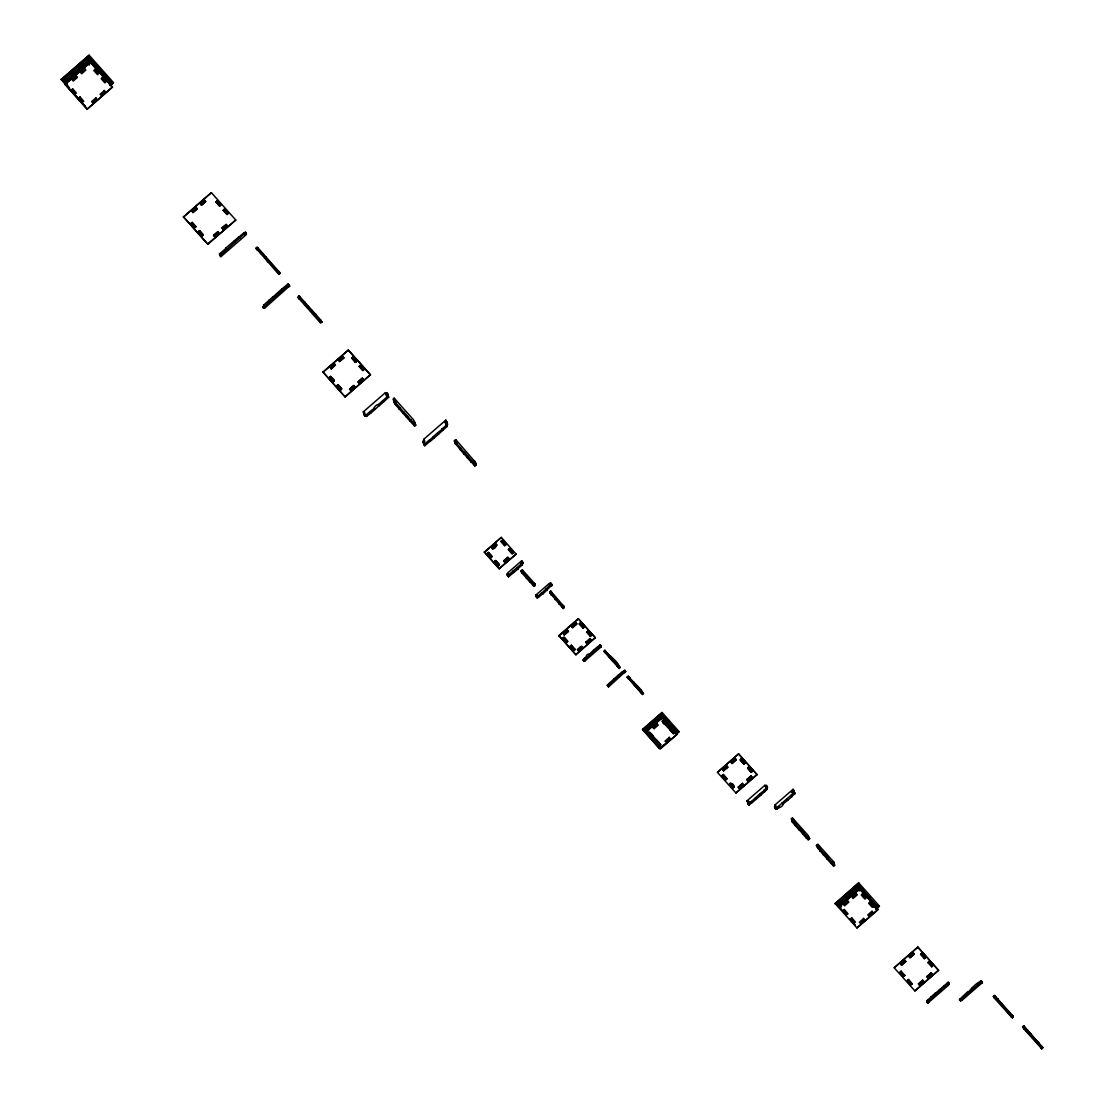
<?xml version="1.0" encoding="UTF-8"?>
<svg xmlns="http://www.w3.org/2000/svg" width="1104" height="1104" viewBox="0 0 1104 1104"><rect width="100%" height="100%" fill="white"/><g stroke="black" fill="none" stroke-linecap="round" stroke-linejoin="round"><path stroke-width="1.5" d="M81.075 101.596L85.574 106.798L61.175 79.405L89.093 55.2L113.491 82.607L110.952 84.801M61.258 79.681L89.093 55.2M110.938 85.077L112.001 84.152L111.504 82.483L89.038 57.422L63.232 79.792L69.4 87.782M88.9 59.368L90.114 59.009L89.203 57.974L88.306 59.45L89.355 58.54L90.445 60.113L65.702 81.572L64.625 79.985L63.563 80.896L64.487 81.931L63.397 80.344L64.294 78.867M63.728 81.461L89.521 59.092L89.038 57.422M65.936 81.034L66.668 79.005M112.498 87.188L90.307 62.252L64.943 84.249L87.133 109.186L112.498 87.188L89.203 60.872L88.472 62.9L89.383 63.922L90.445 63.011L89.521 61.976L88.472 62.9M65.026 84.539L90.39 62.528M66.599 83.255L67.316 81.227L66.268 82.138L67.192 83.173M76.521 76.397L72.284 80.068L73.209 81.089L77.432 77.418L76.438 76.121M94.861 69.621L93.812 70.532L97.497 74.644L98.546 73.72L94.778 69.331M97.373 68.821L98.353 67.62M80.04 97.083L78.977 97.994L82.662 102.106L83.725 101.195L79.957 96.807M106.66 79.171L104.742 77.032L105.722 75.845M109.862 83.49L110.745 82.013L111.67 83.048L110.621 83.959M110.455 83.407L111.504 82.483M110.773 84.511L113.491 82.607M95.855 97.966L91.632 101.637L92.557 102.658L96.779 99.001L95.772 97.69M104.314 90.638L100.091 94.295L101.016 95.33L105.239 91.66L104.231 90.362M87.133 109.186L112.415 86.912M183.443 216.839L211.361 192.648L235.759 220.041L207.842 244.246L183.443 216.839L207.842 244.246M183.526 217.115L211.361 192.648M191.986 211.278L192.979 212.575L197.216 208.904L196.291 207.883L192.068 211.554L195.146 208.518M200.431 203.936L204.668 200.266L205.675 201.577L201.439 205.247L200.431 203.936L204.668 200.266M191.13 223.325L192.193 222.415L195.877 226.513L194.897 227.714L191.13 223.325L194.897 227.714M215.873 201.88L216.936 200.956L220.703 205.344L219.641 206.269L215.873 201.88L219.558 205.979L220.621 205.068M191.213 223.601L192.193 222.415M215.956 202.156L216.936 200.956M194.815 227.438L195.877 226.513M198.499 231.536L199.562 230.626L203.246 234.738L202.267 235.925L198.499 231.536L202.184 235.649L203.246 234.738M223.243 210.091L224.305 209.18L228.073 213.569L227.01 214.48L223.325 210.367L227.01 214.48M198.582 231.826L199.562 230.626M223.325 210.367L224.305 209.18M226.927 214.204L228.073 213.569M217.764 231.647L213.541 235.318L214.535 236.615C219.185 236.587 217.571 229.632 218.771 232.944M221.987 227.976L226.223 224.319L227.231 225.616L222.994 229.287L221.987 227.976L226.306 224.595M213.61 235.594L217.847 231.923M218.689 232.668L214.535 236.615M222.911 229.011L227.231 225.616M207.759 243.97L235.759 220.041M226.941 249.338L225.947 248.027L238.63 237.029L239.554 238.05M219.627 254.541L220.69 253.63L221.614 254.651L220.552 255.576L219.461 253.989L226.016 248.303M239.623 238.34L238.712 237.305L244.205 232.544L245.295 234.117L246.344 233.206L245.433 232.185L244.37 233.096L245.295 234.117M245.433 232.185L244.536 233.648L245.612 235.235L220.883 256.68L219.793 255.107L220.69 253.63M219.958 255.659L244.536 233.648M220.883 256.68L221.614 254.651M245.461 234.683L246.344 233.206M256.018 248.193L257.08 247.268L258.005 248.303L256.942 249.214L256.018 248.193L278.829 274.372L279.878 273.447L278.636 271.308L277.573 272.233L278.829 274.372M256.183 248.745L257.08 247.268M256.942 249.214L257.839 247.738L279.56 272.343L278.498 273.254L277.573 272.233M257.108 249.766L258.17 248.855L257.246 247.834M257.273 250.332L258.17 248.855M261.496 253.727L262.628 253.092M266.23 256.915L265.25 258.115L266.312 257.191M268.934 262.228C271.584 259.578 267.403 264.284 267.099 260.171M277.739 272.785L278.801 271.874M279.395 271.791L278.498 273.254M278.663 273.806L279.726 272.895M263.552 305.242L264.629 306.829L263.552 305.242L273.185 296.534L274.109 297.556M282.569 290.228L281.644 289.207L277.421 292.864L273.268 296.81L274.192 297.845M288.475 286.847L287.551 285.826L288.613 284.901L289.538 285.936L288.475 286.847L289.372 285.384L288.282 283.797L281.644 289.207M262.821 307.271L263.87 306.36L264.794 307.381L263.732 308.306L262.821 307.271L263.704 305.808M287.551 285.826L288.282 283.797M289.538 285.936L264.96 307.933L264.035 306.912L288.613 284.901M299.115 295.872L298.066 296.797L299.308 298.936L300.371 298.011L299.115 295.872L320.671 319.912L321.926 322.051L320.105 322.506L321.002 321.029L321.926 322.051M298.218 297.349L299.281 296.438M320.105 322.506L298.384 297.901L299.446 296.99L300.371 298.011M298.549 298.466L299.446 296.99M299.143 298.384L300.205 297.459M303.766 303.158L304.745 301.972L303.697 302.882L311.135 311.383M307.381 306.995L308.43 306.084M307.45 307.271L308.513 306.36M311.066 311.107L312.197 310.472M315.799 314.295L314.819 315.496L315.882 314.571M319.622 320.836L320.671 319.912M320.864 322.975L321.761 321.499M322.975 372.034L348.34 350.037L370.447 374.698L345.166 396.971L322.975 372.034L345.166 396.971M323.058 372.31L348.34 350.037M330.234 367.563L334.471 363.892L335.381 364.927L331.241 368.874L330.234 367.563L334.471 363.892M338.693 360.235L342.93 356.564L343.924 357.875L339.701 361.532L338.693 360.235L339.701 361.532M338.776 360.511L342.93 356.564M335.381 364.927L331.241 368.874M339.618 361.256L343.924 357.875M329.558 377.292L330.62 376.367L334.305 380.48L333.325 381.667L329.558 377.292L333.242 381.391L334.305 380.48M351.762 358.041L352.811 357.116L356.495 361.229L355.529 362.429L351.762 358.041L355.529 362.429M329.641 377.568L330.62 376.367M351.845 358.317L352.811 357.116M355.447 362.14L356.495 361.229M337.01 385.779L337.99 384.592L341.674 388.691L340.694 389.891L341.743 388.981L338.059 384.868L337.01 385.779L340.694 389.891M360.18 365.341L359.131 366.252L362.816 370.364L363.865 369.454L360.18 365.341L363.947 369.73L362.899 370.64L359.214 366.528L360.263 365.617M349.582 389.146L353.804 385.475L354.729 386.497L350.589 390.443L349.582 389.146L353.804 385.475M363.271 379.445L362.264 378.134L358.041 381.805C359.628 386.593 368.46 372.503 358.966 382.84M354.729 386.497L350.589 390.443M345.083 396.695L370.447 374.698M363.257 411.875L364.499 414.014L363.257 411.875L385.448 392.624L386.704 394.763L387.752 393.852L386.842 392.831L385.779 393.742L386.704 394.763M363.575 412.993L364.637 412.068L363.906 414.097L365.148 416.236L366.211 415.325L365.286 414.29L364.237 415.214M370.847 413.048L366.542 416.429L365.617 415.408L369.84 411.737L370.847 413.048L375.084 409.377C372.034 407.914 378.437 402.367 379.307 405.72L388.746 397.192L387.49 395.053L386.441 395.963L386.842 392.831M387.752 393.852L387.035 395.881L386.11 394.859M378.382 404.685L387.821 396.157L387.49 395.053M374.159 408.356L369.84 411.737M375.084 409.377L379.224 405.43L378.299 404.409M394.169 398.158L393.107 399.068L394.68 402.325L393.755 401.29L394.818 400.379L395.743 401.401L394.169 398.158L413.503 419.727L415.076 422.984L414.028 423.895M393.438 400.186L394.487 399.262M394.349 401.207L395.411 400.297M402.781 413.034L410.15 421.259L411.212 420.334L403.76 411.847L402.781 413.034L395.342 404.547L394.087 402.408L394.818 400.379M395.011 403.429L396.06 402.518L395.149 401.483M395.342 404.547L396.06 402.518M399.027 408.646L400.076 407.735L396.391 403.622M399.096 408.935L400.076 407.735M406.396 416.87L407.445 415.96M406.465 417.146L407.528 416.236M410.081 420.983L411.13 420.058L415.739 425.206L414.676 426.116L410.15 421.259M414.676 426.116L415.408 424.088L414.166 421.949L415.076 422.984M424.861 441.517L423.619 439.378L445.809 420.127L447.065 422.266L446.002 423.191L445.078 422.156L445.809 420.127M422.887 441.407L424.129 443.546L422.887 441.407L423.936 440.496M423.205 442.525L424.267 441.6L423.536 443.629L424.778 445.768L430.077 441.186L429.152 440.165L423.867 444.746M438.605 434.134L430.146 441.462L429.235 440.441L437.612 432.823L438.605 434.134L446.982 426.517L447.382 423.384L446.471 422.349L445.409 423.274L445.078 422.156M446.982 426.517L445.74 424.378L446.471 422.349M446.333 424.295L447.382 423.384M442.842 430.463L441.835 429.152L446.057 425.495M441.917 429.442L437.612 432.823M454.337 440.869L455.4 439.944L456.325 440.979L455.993 439.861L455.262 441.89L454.337 440.869L455.911 444.112L456.973 443.201L455.4 439.944M454.669 441.973L455.717 441.062M463.694 453.716L464.674 452.53L463.694 453.716L455 443.09L456.049 442.166L456.973 443.201M455.593 443.008L456.642 442.083M455.317 444.194L456.049 442.166M459.926 449.342L460.989 448.417L456.38 443.284M460.009 449.618L460.989 448.417M471.063 461.941L472.043 460.741L471.063 461.941L467.378 457.829L468.358 456.642L464.674 452.53M467.378 457.829L468.358 456.642M473.685 462.438L474.748 461.527L475.658 462.548L455.993 439.861M474.278 462.355L475.341 461.444M475.99 463.666L475.258 465.695L476.321 464.77L474.748 461.527M470.98 461.665L474.665 465.778L475.396 463.749L476.321 464.77M484.394 552.069L501.313 537.4L516.134 554.125L499.215 568.781L484.394 552.069L499.215 568.781M484.477 552.345L501.313 537.4M495.889 543.927L491.653 547.598L492.66 548.909C497.311 548.881 495.696 541.926 496.897 545.238M491.735 547.874L495.972 544.217M496.814 544.962L492.66 548.909M501.037 541.291L502.099 540.38L505.867 544.769L504.804 545.68L501.119 541.567L504.804 545.68M501.119 541.567L502.099 540.38M490.976 557.313L492.039 556.402L488.354 552.29L487.292 553.214L491.059 557.603L492.122 556.678L488.437 552.566L487.375 553.49L491.059 557.603M504.721 545.404L505.867 544.769M494.661 561.425L495.724 560.515L499.408 564.627L498.428 565.814L494.661 561.425L498.428 565.814M508.406 549.516L509.468 548.591L513.236 552.98L512.173 553.904L508.406 549.516L512.09 553.615L513.236 552.98M494.744 561.701L495.724 560.515M508.489 549.792L509.468 548.591M498.346 565.538L499.408 564.627M503.631 560.956L507.868 557.285L508.778 558.32L504.638 562.253L503.631 560.956L507.868 557.285M508.778 558.32L504.638 562.253M499.132 568.505L516.134 554.125M521.709 560.749L520.978 562.778L522.04 561.867L522.951 562.888L521.902 563.813L522.785 562.336L521.709 560.749L507.964 572.672L507.067 574.149L508.157 575.722L507.067 574.149M507.233 574.701L508.295 573.776L507.398 575.253L508.475 576.84L518.08 568.864L517.072 567.566L521.309 563.896L522.04 561.867M507.564 575.805L512.849 571.223L513.843 572.534M517.072 567.566L512.849 571.223M508.475 576.84L509.372 575.363M517.997 568.588L522.22 564.917L522.951 562.888M522.137 569.995L523.379 572.134L522.468 571.099L521.405 572.024L522.33 573.045L521.074 570.906L522.137 569.995L523.061 571.016L521.833 571.375M521.24 571.458L522.302 570.547M529.948 582.098L530.914 580.911L529.948 582.098L521.571 572.576L522.468 571.099M522.164 572.493L523.227 571.568M526.18 577.709L527.229 576.799L522.634 571.665M526.263 577.985L527.229 576.799M534.874 583.823L533.977 585.286L534.874 583.823L522.896 570.464M533.384 585.368L534.433 584.458L535.357 585.479L533.549 585.934L534.433 584.458M534.308 586.403L535.192 584.927L534.115 583.354L535.026 584.375M535.702 595.222L536.779 596.809L535.702 595.222L549.447 583.312L550.358 584.333M535.868 595.774L536.917 594.863L536.02 596.339L537.11 597.913L538.172 597.002L537.248 595.967L536.185 596.891M551.586 583.975L550.523 584.885L549.613 583.864L550.661 582.94L551.586 583.975L550.855 586.003L551.917 585.079L550.993 584.057L549.93 584.968L550.855 586.003M549.93 584.968L550.661 582.94M542.561 593.897L538.338 597.554L537.413 596.533L541.636 592.862L542.644 594.173L551.917 585.079M542.644 594.173L541.719 593.138L550.993 584.057M537.11 597.913L538.007 596.45M550.689 590.985L551.945 593.124L550.882 594.049L549.64 591.91L550.689 590.985L563.909 606.482L562.861 607.393L561.936 606.372L562.999 605.461L563.909 606.482M549.806 592.462L550.855 591.537M562.999 605.461L564.241 607.6L563.192 608.511L549.958 593.014L551.02 592.103L551.945 593.124M550.123 593.566L551.02 592.103M550.717 593.483L551.779 592.572M551.048 594.601L552.11 593.676L551.186 592.655M551.213 595.153L552.11 593.676M554.898 599.265L555.947 598.354L552.262 594.242M554.981 599.541L555.947 598.354M563.192 608.511L562.102 606.924L563.164 606.013M562.861 607.393L563.758 605.93M563.026 607.959L564.075 607.034M558.914 635.587L578.358 618.723L595.304 637.629L575.943 654.769L558.914 635.587L575.943 654.769M558.983 635.876L578.358 618.723M563.206 633.682L567.442 630.025L568.45 631.322L564.213 634.993L563.206 633.682L567.442 630.025M571.665 626.354L575.902 622.684L576.895 623.995L572.672 627.665L571.665 626.354L572.672 627.665M571.748 626.63L575.902 622.684M572.59 627.376L576.812 623.719M579.186 623.843L580.249 622.932L584.016 627.32L582.953 628.231L579.269 624.133L580.249 622.932M562.999 638.236L564.047 637.325L567.732 641.438L566.683 642.349L562.916 637.96L566.683 642.349M566.6 642.073L567.649 641.162L563.965 637.049M570.285 646.185L571.334 645.26L575.018 649.373L574.052 650.573L570.285 646.185L574.052 650.573M591.385 635.531L587.618 631.157L586.555 632.068L590.323 636.456L591.302 635.255L590.323 636.456M570.368 646.461L571.334 645.26M586.638 632.344L587.618 631.157M573.97 650.297L575.018 649.373M577.392 649.511L578.399 650.808L582.622 647.151L581.711 646.116L577.475 649.787L580.566 646.765M585.851 642.169L590.088 638.512L591.082 639.809L586.859 643.48L585.851 642.169L586.859 643.48M585.934 642.459L590.171 638.788M582.553 646.875L578.399 650.808M586.776 643.204L591.082 639.809M575.86 654.493L595.304 637.629M585.106 657.556C586.307 660.868 584.692 653.913 589.343 653.885L590.254 654.907M590.336 655.196L589.426 654.161L593.566 650.215L597.802 646.558L598.713 647.579M598.796 647.855L597.885 646.834L600.203 644.819C602.687 646.102 598.534 647.951 601.376 646.668L585.092 660.785L583.919 658.936L585.189 657.832M585.092 660.785C584.596 658.122 581.56 661.724 584.002 659.212M600.203 644.819L599.306 646.282L600.369 645.371L601.376 646.668M584.168 659.764L600.369 645.371M582.953 660.123L583.947 661.434L585.01 660.509M605.033 650.201C600.341 650.104 620.945 661.475 619.247 668.513L604.136 651.664L605.199 650.753L620.296 667.603M604.054 651.388L605.116 650.477M604.978 652.423L606.041 651.498M605.917 653.099C606.358 650.946 609.946 659.64 613.369 661.586M609.601 657.211L610.664 656.287M609.684 657.487L610.747 656.563M618.033 664.511L617.053 665.698L619.247 668.513M617.053 665.698L618.116 664.787M618.157 666.94L619.22 666.016M618.24 667.216L619.303 666.292M619.165 668.237L620.213 667.327M613.824 679.098L607.352 685.06L608.525 686.923L625.692 671.342L624.643 672.253L623.636 670.956L622.366 672.046L623.291 673.081L622.283 671.77L613.824 679.098L614.831 680.409M607.435 685.349L608.497 684.425L609.505 685.736L608.442 686.647M623.719 671.232L624.781 670.307L625.775 671.618M608.58 684.701L607.517 685.625L608.525 686.923M607.6 685.901L624.781 670.307M609.505 685.736L608.359 686.371L610.526 683.804M643.397 693.367L642.431 694.568L627.155 677.152L628.217 676.241L629.142 677.263L628.079 678.187L629.059 676.987C631.433 680.864 647.151 693.974 641.341 692.981M627.238 677.428L628.217 676.241M628.162 678.463L629.225 677.552L628.3 676.517M628.245 678.739L629.225 677.552M629.101 679.139L630.08 677.939L629.101 679.139L627.155 677.152M633.765 682.051L632.785 683.252L633.848 682.327M636.47 687.364L637.45 686.164L636.47 687.364L633.71 684.273M642.183 693.726L640.154 691.463L641.134 690.276M640.154 691.463L641.217 690.552M664.746 744.082L659.543 748.609L642.514 729.427L662.055 712.48L679.084 731.662L676.476 733.925M642.597 729.703L662.055 712.48M661.061 746.497L660.013 747.422L644.653 729.73L662 714.702L677.345 732.38L662 714.702M644.819 730.296L645.799 729.095L644.736 730.02L645.826 731.593L662.11 717.476L661.103 716.179L662.152 715.254M644.902 730.572L662.234 715.544M646.64 729.841L645.661 731.041L646.875 730.682M654.244 723.244L656.356 721.409L655.362 720.112L659.668 716.717M647.027 729.868L649.525 727.702M654.534 723.368L657.032 721.202M645.743 731.317L646.792 730.406M662.027 717.2L662.993 716.013M645.702 731.98L662.621 717.31L677.442 734.036L660.523 748.691L645.702 731.98L660.523 748.691M645.785 732.256L662.621 717.31M647.358 730.986L648.255 729.509M661.103 719.063L662 717.586M648.572 730.613L647.524 731.538L647.192 730.42M661.268 719.615L662.317 718.704M657.28 724.114L653.057 727.784L653.968 728.819L658.205 725.149L657.197 723.838M648.6 733.125L649.663 732.2C656.701 737.927 651.705 739.225 648.683 733.401L659.737 745.724L660.799 744.814L649.745 732.476L648.683 733.401M669.714 729.427L670.777 728.502L669.714 729.427L673.399 733.525L674.544 732.89L673.481 733.815L662.428 721.478L663.407 720.291L675.386 733.636M662.428 721.478L663.407 720.291M652.285 737.224L653.347 736.313M666.029 725.314C669.093 724.679 662.538 725.576 662.345 721.202M670.335 726.101L671.315 724.9M659.654 745.448L660.716 744.538L657.032 740.425L655.969 741.336L659.737 745.724M656.052 741.612L657.032 740.425M674.02 730.213L674.999 729.013M675.124 731.441L676.186 730.531L677.263 732.104L676.214 733.028M675.206 731.717L676.269 730.807M669.259 737.472L665.022 741.143L665.947 742.164L670.183 738.507L669.176 737.196M675.372 732.269L676.338 731.083M676.131 732.752L677.18 731.828M676.393 733.649L679.084 731.662M660.44 748.415L677.442 734.036M717.448 772.179L738.59 753.853L757.096 774.677L735.954 793.003L717.531 772.455L738.59 753.853M722.596 769.543L726.832 765.872L727.84 767.183L723.603 770.84L722.596 769.543L723.603 770.84M731.055 762.202L732.062 763.513L736.285 759.842L735.374 758.821L731.138 762.491L734.229 759.455M722.678 769.819L726.832 765.872M723.52 770.564L727.84 767.183M735.292 758.545L736.202 759.566L732.062 763.513M722.195 775.367L723.244 774.456L726.929 778.568L725.963 779.755L722.278 775.657L723.244 774.456M741.226 758.876L740.163 759.787L743.93 764.175L744.91 762.988L741.226 758.876L744.993 763.264M741.308 759.152L740.246 760.063L743.93 764.175M726.929 778.568L725.963 779.755M743.848 763.899L744.91 762.988M748.595 767.087L747.532 768.011L751.3 772.4L752.279 771.199L748.595 767.087L752.362 771.475M748.678 767.363L747.615 768.287L751.3 772.4M734.298 786.779C732.38 789.829 736.133 784.364 731.538 783.702M751.217 772.124L752.279 771.199M739.321 786.089L742.495 783.343L743.489 784.64L739.266 788.311L738.259 787L739.266 788.311M746.718 779.672L750.941 776.002L751.865 777.037L747.725 780.983L746.718 779.672L750.941 776.002M738.341 787.276L742.495 783.343M739.183 788.035L743.489 784.64M751.865 777.037L747.725 780.983M757.013 774.387L735.954 793.003M747.325 801.918L748.388 800.993L749.312 802.028L748.25 802.939L747.008 800.8L764.975 785.22L765.9 786.255M760.615 795.363L752.155 802.691L751.244 801.67L759.621 794.052L760.615 795.363L766.88 789.581L767.28 786.448L766.355 785.413L765.307 786.338L764.975 785.22M747.988 804.14L751.162 801.394L752.072 802.415L748.912 805.161L747.656 803.022L748.388 800.993M766.88 789.581L765.624 787.442L766.355 785.413M766.231 787.359L767.28 786.448M764.851 791.692L763.844 790.395L765.955 788.56M748.912 805.161L749.63 803.132M763.927 790.671L759.621 794.052M774.677 808.018L775.739 807.093L776.65 808.128L775.601 809.039L774.677 808.018L775.077 804.871L793.058 789.291L794.3 791.43L793.569 793.459L794.632 792.534L793.707 791.513L792.644 792.424L793.058 789.291M791.402 792.548L793.969 790.312M779.093 807.397L776.981 809.232L776.057 808.211L778.182 806.375C779.051 809.729 785.455 804.181 782.405 802.705L786.628 799.048L787.635 800.345L791.872 796.674L790.864 795.377L794.038 792.631L793.707 791.513M779.176 807.673L778.265 806.651L782.405 802.705M790.864 795.377L786.628 799.048M783.329 803.74L787.635 800.345M791.789 796.398L794.949 793.652L794.632 792.534M792.437 817.94L794.011 821.197L793.086 820.162L792.037 821.086L792.962 822.107L791.375 818.864L792.437 817.94L808.1 835.411L809.674 838.654L808.611 839.578L807.7 838.543L808.018 839.661L808.749 837.632L809.674 838.654M791.706 819.968L792.769 819.058M792.631 821.003L793.679 820.079M798.896 829.67L799.862 828.469L798.896 829.67L792.368 822.19L793.086 820.162M795.128 825.281L796.177 824.357L791.375 818.864M795.211 825.557L796.177 824.357M806.265 837.881L807.231 836.694L806.265 837.881L802.58 833.768L803.546 832.582L799.862 828.469M802.58 833.768L803.546 832.582M807.369 837.439L808.418 836.515M809.342 837.55L808.611 839.578M816.422 845.443L817.471 844.519L818.395 845.554L818.078 844.436L817.346 846.464L816.422 845.443L816.753 846.547L823.598 855.131L824.578 853.93L823.598 855.131M816.753 846.547L817.471 844.519M817.664 847.582L818.726 846.658L817.802 845.636M817.995 848.686L818.726 846.658M819.844 850.742L820.893 849.832L819.058 847.775M819.913 851.018L820.893 849.832M830.967 863.356L831.947 862.155L830.967 863.356L827.282 859.243L828.262 858.043L824.578 853.93M827.282 859.243L828.262 858.043M832.678 862.817L833.727 861.907L818.078 844.436M832.996 863.935L833.727 861.907M830.898 863.066L833.658 866.157L834.707 865.232L833.134 861.989L834.058 863.011M858.691 882.855L835.093 903.665L858.691 882.855L879.419 906.149L875.679 909.392M858.65 885.077L837.08 903.776L837.398 904.894L858.967 886.195L858.65 885.077L877.763 907.143L858.884 885.905L857.836 886.829L858.802 885.629M837.163 904.052L838.212 903.141L837.246 904.328L838.24 905.639M858.677 887.575L857.67 886.277L858.719 885.353L859.726 886.664L858.595 887.299M842.435 900.947L844.546 899.125M858.07 890.555L858.802 888.527L859.726 889.548M859.685 889.079L838.447 907.129L859.602 888.803L878.108 909.627L856.952 927.953L835.01 903.389M861.451 890.307L862.514 889.396M844.339 909.682L843.277 910.607L846.961 914.719L848.024 913.795L844.256 909.406M862.307 894.102L861.244 895.027L864.929 899.125L865.991 898.214L862.224 893.826M868.82 898.532L869.883 897.607M851.708 917.907L850.646 918.818L854.33 922.93L855.393 922.019L851.626 917.631M872.505 902.63L873.485 901.444M873.416 906.908L874.465 905.984L875.72 908.123L874.465 905.984M875.541 906.205L876.507 905.004M875.707 906.757L876.673 905.57L875.624 906.481L876.535 907.502L877.597 906.591L876.59 905.28M877.514 906.315L876.535 907.502M863.576 918.569L859.34 922.24L860.264 923.261L864.501 919.591L863.494 918.293M877.68 906.867L876.7 908.068L879.419 906.149M858.829 888.127L878.025 909.351L856.952 927.953M894.199 967.628L917.879 947.094L938.593 970.388L914.912 990.923L894.281 967.904L917.879 947.094M900.616 963.889L904.852 960.218L905.846 961.529L901.623 965.2L900.616 963.889L901.623 965.2M900.698 964.165L904.852 960.218M901.54 964.924L905.846 961.529M914.222 953.911L910 957.582L909.075 956.561L913.298 952.89L914.305 954.201L910.082 957.858L909.158 956.837L913.381 953.166L914.305 954.201M904.866 975.522L901.099 971.134L900.05 972.058L903.817 976.447L904.783 975.246L903.817 976.447M920.557 954.27L921.619 953.359L925.387 957.748L924.324 958.658L920.639 954.546L921.619 953.359M900.133 972.334L901.099 971.134M907.419 980.269L908.468 979.358L912.235 983.747L911.186 984.658L907.502 980.545L908.551 979.634M927.926 962.495L928.988 961.57L932.756 965.959L931.693 966.883L928.009 962.771L928.988 961.57M931.61 966.607L932.673 965.683M918.487 983.816L922.723 980.159L923.717 981.456L919.494 985.127L918.487 983.816L919.494 985.127M926.946 976.488L931.169 972.817L932.093 973.852L927.953 977.799L926.946 976.488L927.953 977.799M918.569 984.106L922.723 980.159M927.029 976.764L931.169 972.817M919.411 984.851L923.634 981.18M927.871 977.509L932.093 973.852M938.51 970.112L914.912 990.923M936.206 994.456L935.281 993.421L948.184 982.243L947.204 983.443L948.35 982.795L947.37 983.995L948.377 985.292L927.871 1003.081L926.698 1001.218L927.677 1000.031L935.198 993.145L936.123 994.18M926.78 1001.494C929.665 999.396 925.193 1002.294 927.871 1003.081M926.946 1002.059L947.37 983.995M932.949 996.926L935.074 995.09M948.267 982.519L949.274 983.83C946.39 985.927 950.861 983.029 948.184 982.243M928.754 1001.604L927.705 1002.529L926.698 1001.218M927.788 1002.805L928.837 1001.88M948.295 985.016L949.274 983.83M968.18 991.364C965.006 994.18 955.829 1002.777 960.894 999.079L961.901 1000.376L982.408 982.601C981.332 977.316 967.49 991.765 969.105 992.386M981.318 981.014C978.875 983.526 981.911 979.924 982.408 982.601M961.901 1000.376L960.977 999.355L981.484 981.566M964.951 996.332C960.659 1000.5 958.962 1001.797 961.819 1000.1M981.235 980.738L982.16 981.76L981.111 982.684L980.104 981.373M982.325 982.325L981.263 983.236L982.16 981.76M994.456 997.947L995.518 997.036L994.456 997.947L993.462 996.636L994.428 995.449L995.353 996.47L994.29 997.395L995.27 996.194L1013.224 1016.411L1012.161 1017.322L1004.447 1008.338M993.462 996.636L994.428 995.449M993.614 997.202L994.594 996.001L993.614 997.202L1011.485 1017.129L1012.465 1015.928L1011.485 1017.129M997.16 1000.403L998.14 999.203L997.16 1000.403L993.379 996.36M1001.908 1003.591L1000.845 1004.516L1001.825 1003.315M1008.131 1012.451L1009.194 1011.54M1008.214 1012.727L1009.277 1011.816M1012.327 1017.874L1013.306 1016.687L1012.327 1017.874L1011.333 1016.577L1012.299 1015.376L1013.224 1016.411M1013.141 1016.122L1012.161 1017.322M1023.656 1028.031C1027.106 1027.024 1020.358 1028.721 1023.698 1025.809L1042.659 1047.323L1041.596 1048.248L1040.603 1046.937M1022.732 1027.01L1023.698 1025.809M1022.815 1027.286L1023.863 1026.375L1042.825 1047.889L1041.762 1048.8L1023.891 1028.873L1022.815 1027.286L1023.946 1026.651M1023.808 1028.597L1024.871 1027.672M1023.891 1028.873L1024.954 1027.948M1031.177 1033.965L1030.198 1035.152L1031.26 1034.241M1040.52 1046.661L1037.567 1043.377L1038.547 1042.176M1037.567 1043.377L1038.629 1042.452M1041.514 1047.972L1042.659 1047.323M1041.762 1048.8L1042.742 1047.599L1041.734 1046.302M1023.781 1026.085L1024.788 1027.396M1022.649 1026.734L1029.204 1033.855M1031.122 1036.187L1037.484 1043.101M994.511 995.725L995.518 997.036M1012.382 1015.652L1013.389 1016.963M1041.679 1048.524L1040.768 1047.489M994.676 996.277L1012.547 1016.218M997.078 1000.127L1000.762 1004.24M972.403 987.694L973.328 988.729M793.376 790.395L794.3 791.43M794.038 792.631L794.949 793.652M792.327 791.32L793.238 792.341M790.947 795.653L791.872 796.674M446.14 421.245L447.065 422.266M917.962 947.37L938.593 970.388M446.789 423.467L447.713 424.488M948.433 983.071L949.357 984.106M947.204 983.443L948.129 984.464M445.74 424.378L446.665 425.413M947.453 984.271L948.377 985.292M959.597 999.161L960.59 1000.459M858.512 887.023L857.67 886.277M959.749 999.713L960.756 1001.024M738.673 754.129L757.096 774.677M782.488 802.981L783.412 804.016M766.687 786.531L767.611 787.552M859.133 889.631L860.057 890.666M857.753 889.438L858.677 890.459M943.658 985.817L944.582 986.838M765.624 787.442L766.549 788.477M472.043 460.741L475.727 464.853M831.947 862.155L834.707 865.232M461.072 448.693L464.756 452.806M468.441 456.918L472.126 461.03M820.976 850.108L824.66 854.22M828.345 858.319L832.03 862.431M931.252 973.093L932.176 974.128M455 443.09L455.911 444.112M475.258 465.695L474.334 464.66L474.665 465.778M832.402 864.018L833.658 866.157M441.835 429.152L442.759 430.187M463.611 453.44L467.296 457.553M807.231 836.694L809.08 838.75M823.529 854.855L827.213 858.967M796.26 824.633L799.945 828.745M803.629 832.858L807.314 836.97M763.844 790.395L764.768 791.416M798.813 829.38L802.498 833.492M806.182 837.605L808.018 839.661M751.024 776.278L751.948 777.313M775.077 804.871L776.002 805.906M939.435 989.488L940.442 990.785M774.346 806.9L775.601 809.039M850.894 893.619L849.887 892.322L854.206 888.927M846.671 897.29L845.664 895.979L841.51 899.926M433.375 436.494L434.383 437.791M755.384 797.723L756.392 799.02M930.976 996.815L931.9 997.837M110.911 82.579L111.835 83.6M245.585 232.737L246.509 233.758M89.521 59.092L112.001 84.152M94.53 65.453L96.448 67.786M278.636 271.308L279.56 272.343M94.337 65.854L96.614 68.393M104.576 77.28L106.853 79.819M244.702 234.2L245.612 235.235M258.336 249.407L279.878 273.447M348.422 350.313L370.53 374.974M400.159 408.011L403.843 412.123M109.793 84.58L108.537 82.441M256.777 248.662L261.565 254.003M272.619 266.326L274.91 268.879M387.159 393.935L388.084 394.97M288.448 284.349L289.372 285.384M414.359 424.999L413.103 422.86M288.779 285.467L289.703 286.488M299.612 297.542L321.167 321.581M387.821 396.157L388.746 397.192M352.894 357.392L356.578 361.505M315.785 316.558L318.656 319.76M287.385 285.274L288.31 286.295M319.774 321.388L320.698 322.423M298.384 297.901L299.308 298.936M927.677 1000.031L928.602 1001.052M841.759 905.128L840.834 904.107L839.771 905.018L840.696 906.053M423.619 439.378L424.529 440.413M747.008 800.8L747.919 801.835M723.327 774.732L727.012 778.844M734.381 787.055L730.696 782.957L729.565 783.592L733.332 787.98M550.827 583.505L551.752 584.527M747.656 803.022L748.581 804.057M840.103 906.136L841.027 907.157M551.158 584.609L552.069 585.644M845.222 913.601L837.315 904.604L838.378 903.693L839.385 905.004L859.809 886.94M849.694 918.583L855.269 924.821M423.536 443.629L424.778 445.768M549.764 584.416L550.689 585.451M578.441 618.999L595.387 637.905M382.536 400.738L383.53 402.049M623.636 670.956L624.643 672.253M600.286 645.095L601.211 646.116M623.801 671.508L624.809 672.805M629.294 677.828L643.48 693.643M663.076 716.289L662.083 714.978L660.937 715.627M629.018 678.863L630.867 680.92M636.387 687.074L640.072 691.187M556.03 598.63L564.241 607.6M549.64 591.91L553.987 596.767M559.438 602.825L561.605 605.254M666.526 722.416L672.046 728.571M79.171 67.799L78.163 66.488L82.483 63.107M234.393 240.7L235.318 241.721M521.875 561.315L522.785 562.336M561.77 605.82L562.695 606.841M549.958 593.014L550.882 594.049M522.192 562.419L523.117 563.454M545.873 589.191L546.866 590.502M521.143 563.344L522.068 564.365M521.309 563.896L522.22 564.917M359.048 383.116L358.124 382.081L362.264 378.134M618.061 675.441L619.068 676.738M74.948 71.47L73.94 70.159L69.787 74.106M593.566 650.215L594.573 651.526M196.208 207.607L197.133 208.628L192.979 212.575M530.914 580.911L534.598 585.01M527.312 577.075L530.996 581.187M526.194 576.233L528.374 578.662M521.074 570.906L521.999 571.941M533.053 584.264L533.977 585.286M533.218 584.816L534.143 585.851M374.077 408.08L375.001 409.101M529.865 581.822L533.549 585.934M334.553 364.182L335.464 365.203M353.887 385.751L354.812 386.773M507.95 557.561L508.861 558.596M517.155 567.842L518.08 568.864M225.947 248.027L226.858 249.049M652.133 725.08C651.001 721.395 645.109 728.295 647.827 728.474M536.02 596.339L536.944 597.361M268.962 300.205L269.887 301.226M583.919 658.936L584.927 660.233L583.947 661.434M607.352 685.06L608.276 686.095M220.855 254.182L221.78 255.217M330.689 376.643L334.374 380.756M495.806 560.791L499.491 564.903M192.275 222.691L195.96 226.789M199.645 230.902L203.329 235.014M363.906 414.097L365.148 416.236M571.417 645.55L575.101 649.649M219.461 253.989L220.386 255.01M507.398 575.253L508.323 576.288M336.927 385.503L340.612 389.615M219.793 255.107L220.717 256.128M72.809 91.577L75.072 94.102M644.653 729.73L646.682 731.993M651.291 737.127L653.126 739.183M657.736 744.331L659.764 746.58M61.175 79.405L68.917 88.03M71.125 90.5L77.763 97.897M659.93 747.146L659.005 746.111M64.943 84.249L87.05 108.91M642.514 729.427L659.543 748.609M262.655 306.719L263.732 308.306M925.387 957.748L924.324 958.658M912.235 983.747L911.186 984.658M858.802 888.527L859.464 890.749M841.165 905.211L841.483 906.329M839.454 903.914L840.434 907.24M792.037 821.086L792.368 822.19M776.65 808.128L776.981 809.232M775.739 807.093L776.057 808.211M605.199 650.753L604.136 651.664M584.016 627.32L582.953 628.231M568.45 631.322L564.213 634.993M415.408 424.088L415.739 425.206M393.755 401.29L394.087 402.408M385.448 392.624L385.779 393.742M366.211 415.325L366.542 416.429M365.286 414.29L365.617 415.408M205.675 201.577L201.439 205.247M109.462 83.462L110.11 85.684M89.797 60.775L90.114 61.893M89.203 60.872L89.852 63.094L89.12 65.122M65.605 79.916L66.916 84.359M84.98 69.055L80.744 72.726L81.668 73.761L85.891 70.09L84.98 69.055M72.671 88.858L71.608 89.783L75.293 93.895L76.355 92.971L72.671 88.858M102.23 77.832L101.182 78.757L104.866 82.855L105.915 81.944L102.23 77.832M559.631 602.453L558.665 603.653L559.631 602.453M619.385 666.568L618.406 667.768L619.385 666.568M847.913 901.099L843.691 904.769L844.601 905.804L848.838 902.134L847.913 901.099M856.373 893.771L852.136 897.442L853.061 898.463L857.297 894.806L856.373 893.771M869.676 902.327L868.613 903.238L872.298 907.35L873.361 906.425L869.676 902.327M872.036 911.242L867.799 914.899L868.724 915.934L872.947 912.263L872.036 911.242M1027.493 1029.853L1026.513 1031.039L1027.493 1029.853"/></g></svg>
